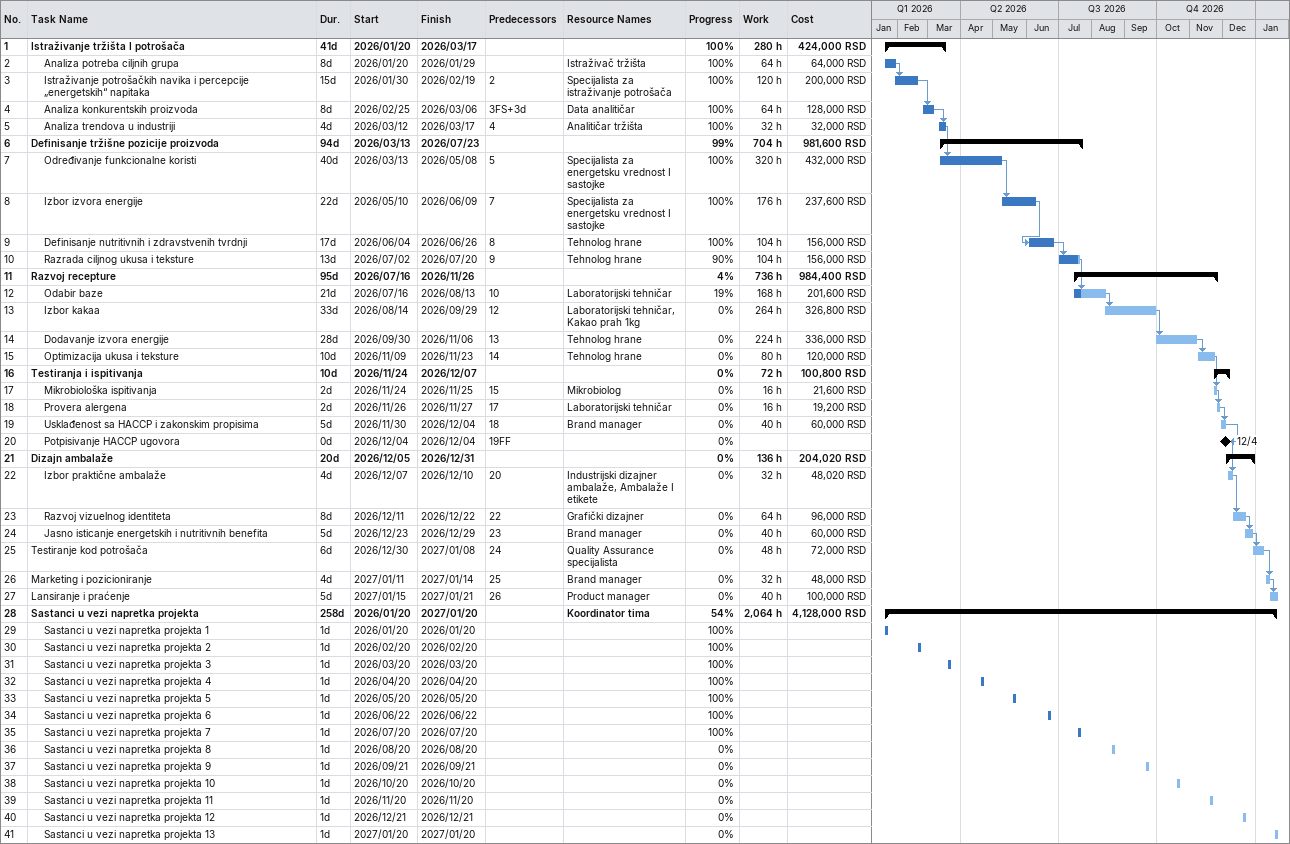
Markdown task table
| ID | Level | Task | Duration | Start | Finish | Predecessors | Resources | % complete | Work (h) | Cost (RSD) |
|---|---|---|---|---|---|---|---|---|---|---|
| 1 | 1 | **Istraživanje tržišta I potrošača** | 41d | 2026-01-20 | 2026-03-17 |  |  | 100 | 280 | 424000 |
| 2 | 2 | Analiza potreba ciljnih grupa | 8d | 2026-01-20 | 2026-01-29 |  | Istraživač tržišta | 100 | 64 | 64000 |
| 3 | 2 | Istraživanje potrošačkih navika i percepcije „energetskih“ napitaka | 15d | 2026-01-30 | 2026-02-19 | 2 | Specijalista za istraživanje potrošača | 100 | 120 | 200000 |
| 4 | 2 | Analiza konkurentskih proizvoda | 8d | 2026-02-25 | 2026-03-06 | 3FS+3d | Data analitičar | 100 | 64 | 128000 |
| 5 | 2 | Analiza trendova u industriji | 4d | 2026-03-12 | 2026-03-17 | 4 | Analitičar tržišta | 100 | 32 | 32000 |
| 6 | 1 | **Definisanje tržišne pozicije proizvoda** | 94d | 2026-03-13 | 2026-07-23 |  |  | 99 | 704 | 981600 |
| 7 | 2 | Određivanje funkcionalne koristi | 40d | 2026-03-13 | 2026-05-08 | 5 | Specijalista za energetsku vrednost I sastojke | 100 | 320 | 432000 |
| 8 | 2 | Izbor izvora energije | 22d | 2026-05-10 | 2026-06-09 | 7 | Specijalista za energetsku vrednost I sastojke | 100 | 176 | 237600 |
| 9 | 2 | Definisanje nutritivnih i zdravstvenih tvrdnji | 17d | 2026-06-04 | 2026-06-26 | 8 | Tehnolog hrane | 100 | 104 | 156000 |
| 10 | 2 | Razrada ciljnog ukusa i teksture | 13d | 2026-07-02 | 2026-07-20 | 9 | Tehnolog hrane | 90 | 104 | 156000 |
| 11 | 1 | **Razvoj recepture** | 95d | 2026-07-16 | 2026-11-26 |  |  | 4 | 736 | 984400 |
| 12 | 2 | Odabir baze | 21d | 2026-07-16 | 2026-08-13 | 10 | Laboratorijski tehničar | 19 | 168 | 201600 |
| 13 | 2 | Izbor kakaa | 33d | 2026-08-14 | 2026-09-29 | 12 | Laboratorijski tehničar, Kakao prah 1kg | 0 | 264 | 326800 |
| 14 | 2 | Dodavanje izvora energije | 28d | 2026-09-30 | 2026-11-06 | 13 | Tehnolog hrane | 0 | 224 | 336000 |
| 15 | 2 | Optimizacija ukusa i teksture | 10d | 2026-11-09 | 2026-11-23 | 14 | Tehnolog hrane | 0 | 80 | 120000 |
| 16 | 1 | **Testiranja i ispitivanja** | 10d | 2026-11-24 | 2026-12-07 |  |  | 0 | 72 | 100800 |
| 17 | 2 | Mikrobiološka ispitivanja | 2d | 2026-11-24 | 2026-11-25 | 15 | Mikrobiolog | 0 | 16 | 21600 |
| 18 | 2 | Provera alergena | 2d | 2026-11-26 | 2026-11-27 | 17 | Laboratorijski tehničar | 0 | 16 | 19200 |
| 19 | 2 | Usklađenost sa HACCP i zakonskim propisima | 5d | 2026-11-30 | 2026-12-04 | 18 | Brand manager | 0 | 40 | 60000 |
| 20 | 2 | Potpisivanje HACCP ugovora | 0d | 2026-12-04 | 2026-12-04 | 19FF |  | 0 |  |  |
| 21 | 1 | **Dizajn ambalaže** | 20d | 2026-12-05 | 2026-12-31 |  |  | 0 | 136 | 204020 |
| 22 | 2 | Izbor praktične ambalaže | 4d | 2026-12-07 | 2026-12-10 | 20 | Industrijski dizajner ambalaže, Ambalaže I etikete | 0 | 32 | 48020 |
| 23 | 2 | Razvoj vizuelnog identiteta | 8d | 2026-12-11 | 2026-12-22 | 22 | Grafički dizajner | 0 | 64 | 96000 |
| 24 | 2 | Jasno isticanje energetskih i nutritivnih benefita | 5d | 2026-12-23 | 2026-12-29 | 23 | Brand manager | 0 | 40 | 60000 |
| 25 | 1 | Testiranje kod potrošača | 6d | 2026-12-30 | 2027-01-08 | 24 | Quality Assurance specijalista | 0 | 48 | 72000 |
| 26 | 1 | Marketing i pozicioniranje | 4d | 2027-01-11 | 2027-01-14 | 25 | Brand manager | 0 | 32 | 48000 |
| 27 | 1 | Lansiranje i praćenje | 5d | 2027-01-15 | 2027-01-21 | 26 | Product manager | 0 | 40 | 100000 |
| 28 | 1 | **Sastanci u vezi napretka projekta** | 258d | 2026-01-20 | 2027-01-20 |  | Koordinator tima | 54 | 2064 | 4128000 |
| 29 | 2 | Sastanci u vezi napretka projekta 1 | 1d | 2026-01-20 | 2026-01-20 |  |  | 100 |  |  |
| 30 | 2 | Sastanci u vezi napretka projekta 2 | 1d | 2026-02-20 | 2026-02-20 |  |  | 100 |  |  |
| 31 | 2 | Sastanci u vezi napretka projekta 3 | 1d | 2026-03-20 | 2026-03-20 |  |  | 100 |  |  |
| 32 | 2 | Sastanci u vezi napretka projekta 4 | 1d | 2026-04-20 | 2026-04-20 |  |  | 100 |  |  |
| 33 | 2 | Sastanci u vezi napretka projekta 5 | 1d | 2026-05-20 | 2026-05-20 |  |  | 100 |  |  |
| 34 | 2 | Sastanci u vezi napretka projekta 6 | 1d | 2026-06-22 | 2026-06-22 |  |  | 100 |  |  |
| 35 | 2 | Sastanci u vezi napretka projekta 7 | 1d | 2026-07-20 | 2026-07-20 |  |  | 100 |  |  |
| 36 | 2 | Sastanci u vezi napretka projekta 8 | 1d | 2026-08-20 | 2026-08-20 |  |  | 0 |  |  |
| 37 | 2 | Sastanci u vezi napretka projekta 9 | 1d | 2026-09-21 | 2026-09-21 |  |  | 0 |  |  |
| 38 | 2 | Sastanci u vezi napretka projekta 10 | 1d | 2026-10-20 | 2026-10-20 |  |  | 0 |  |  |
| 39 | 2 | Sastanci u vezi napretka projekta 11 | 1d | 2026-11-20 | 2026-11-20 |  |  | 0 |  |  |
| 40 | 2 | Sastanci u vezi napretka projekta 12 | 1d | 2026-12-21 | 2026-12-21 |  |  | 0 |  |  |
| 41 | 2 | Sastanci u vezi napretka projekta 13 | 1d | 2027-01-20 | 2027-01-20 |  |  | 0 |  |  |
